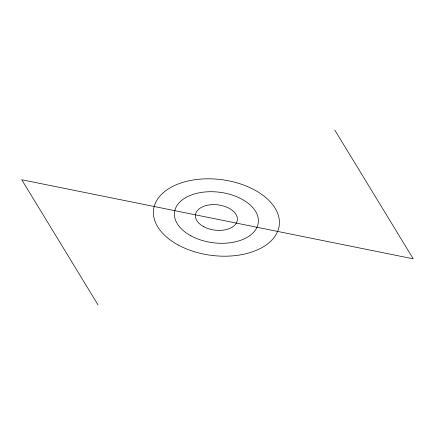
<?xml version="1.0" encoding="UTF-8"?>
<svg xmlns="http://www.w3.org/2000/svg" width="435" height="435" viewBox="0 0 435 435"><rect width="100%" height="100%" fill="white"/><g stroke="black" fill="none" stroke-linecap="round" stroke-linejoin="round"><path stroke-width="0.65" d="M334.781 130.065L413.25 258.825L21.75 179.753L98.044 304.935M178.203 245.003A63.303 38.188 7.1 0 0 278.895 227.32A63.303 38.188 7.1 0 0 192.134 180.177A63.303 38.188 7.1 0 0 178.203 245.003M190.938 235.835A42.206 25.458 7.1 0 0 258.064 224.047A42.206 25.458 7.1 0 0 200.225 192.618A42.206 25.458 7.1 0 0 190.938 235.835M203.678 226.668A21.103 12.729 7.1 0 0 237.238 220.773A21.103 12.729 7.1 0 0 208.316 205.059A21.103 12.729 7.1 0 0 203.678 226.668"/></g></svg>
